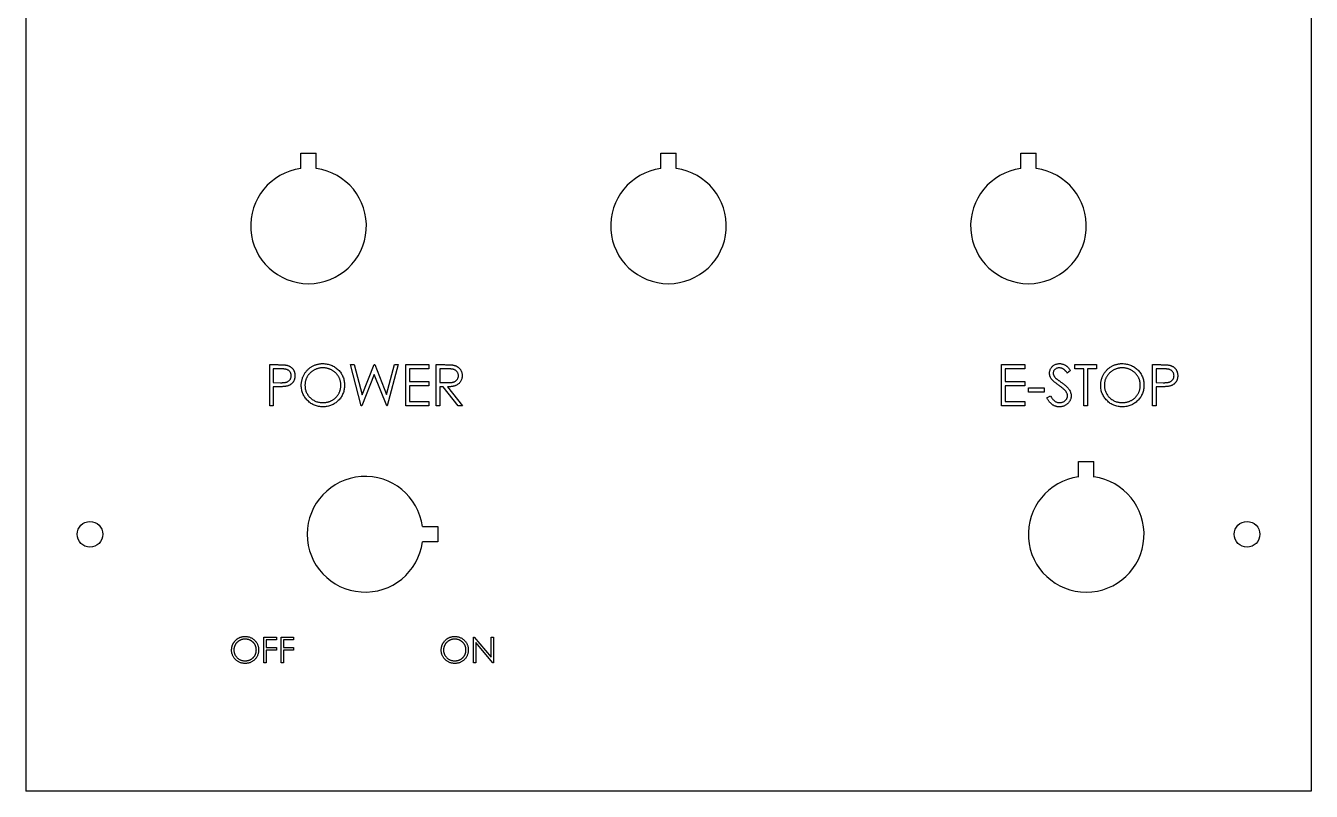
# Model space of a CAD drawing. Header units: millimetres. Extents: x 26 to 276, y 268 to 573.
# Drawn here: x 26.2 to 276.2, y 268.4 to 417.4 of the extents above; entities that cross this region are included whole.
import ezdxf

# ---------------------------------------------------------------- set-up
doc = ezdxf.new("R2010")
doc.units = ezdxf.units.MM

msp = doc.modelspace()

# ---------------------------------------------------------------- linework, layer by layer
at = {"color": 7, "linetype": 'Continuous', "lineweight": 25}
for p, q in [((26.19, 573.45), (26.19, 268.45)), ((276.19, 573.45), (276.19, 268.45)), ((79.69, 389.59), (79.69, 392.59)), ((79.69, 392.59), (82.69, 392.59)), ((82.69, 389.59), (82.69, 392.59)), ((149.69, 392.59), (152.69, 392.59)), ((149.69, 389.59), (149.69, 392.59)), ((152.69, 389.59), (152.69, 392.59)), ((219.69, 389.59), (219.69, 392.59)), ((219.69, 392.59), (222.69, 392.59)), ((222.69, 389.59), (222.69, 392.59)), ((73.63, 351.45), (75.19, 351.45)), ((73.63, 343.45), (73.63, 351.45)), ((74.34, 350.62), (74.34, 347.96)), ((75.81, 350.62), (74.34, 350.62)), ((91.45, 343.45), (89.32, 351.45)), ((89.32, 351.45), (90.06, 351.45)), ((90.06, 351.45), (91.63, 345.57)), ((91.63, 345.57), (93.95, 351.45)), ((93.95, 351.45), (94.06, 351.45)), ((94.06, 351.45), (96.34, 345.62)), ((96.34, 345.62), (97.92, 351.45)), ((98.65, 351.45), (96.49, 343.45)), ((97.92, 351.45), (98.65, 351.45)), ((100.09, 351.45), (104.6, 351.45)), ((100.09, 343.45), (100.09, 351.45)), ((100.8, 350.62), (100.8, 348.16)), ((104.6, 350.62), (100.8, 350.62)), ((104.6, 351.45), (104.6, 350.62)), ((106.04, 351.45), (107.64, 351.45)), ((106.04, 343.45), (106.04, 351.45)), ((106.75, 350.62), (106.75, 347.96)), ((108.25, 350.62), (106.75, 350.62)), ((215.96, 351.45), (220.47, 351.45)), ((215.96, 343.45), (215.96, 351.45)), ((220.47, 350.62), (216.68, 350.62)), ((216.68, 350.62), (216.68, 348.16)), ((220.47, 351.45), (220.47, 350.62)), ((229.39, 350.3), (228.74, 349.8)), ((230.21, 351.45), (234.42, 351.45)), ((230.21, 350.62), (230.21, 351.45)), ((231.96, 350.62), (230.21, 350.62)), ((231.96, 343.45), (231.96, 350.62)), ((232.68, 350.62), (232.68, 343.45)), ((234.42, 350.62), (232.68, 350.62)), ((234.42, 351.45), (234.42, 350.62)), ((245.29, 343.45), (245.29, 351.45)), ((245.29, 351.45), (246.86, 351.45)), ((246.01, 350.62), (246.01, 347.96)), ((247.47, 350.62), (246.01, 350.62)), ((74.34, 347.96), (75.74, 347.94)), ((93.98, 349.56), (91.55, 343.45)), ((96.39, 343.45), (93.98, 349.56)), ((100.8, 348.16), (104.6, 348.16)), ((104.6, 348.16), (104.6, 347.34)), ((106.75, 347.96), (108.22, 347.95)), ((216.68, 348.16), (220.47, 348.16)), ((220.47, 348.16), (220.47, 347.34)), ((246.01, 347.96), (247.41, 347.94)), ((74.34, 347.14), (74.34, 343.45)), ((74.92, 347.14), (74.34, 347.14)), ((100.8, 347.34), (100.8, 344.27)), ((104.6, 347.34), (100.8, 347.34)), ((106.75, 347.14), (106.75, 343.45)), ((107.34, 347.14), (106.75, 347.14)), ((110.28, 343.45), (107.34, 347.14)), ((108.22, 347.14), (111.16, 343.45)), ((220.47, 347.34), (216.68, 347.34)), ((216.68, 347.34), (216.68, 344.27)), ((221.19, 346.11), (221.19, 346.93)), ((221.19, 346.93), (224.27, 346.93)), ((224.27, 346.11), (221.19, 346.11)), ((224.27, 346.93), (224.27, 346.11)), ((224.78, 344.99), (225.45, 345.39)), ((246.01, 347.14), (246.01, 343.45)), ((246.58, 347.14), (246.01, 347.14)), ((74.34, 343.45), (73.63, 343.45)), ((91.55, 343.45), (91.45, 343.45)), ((96.49, 343.45), (96.39, 343.45)), ((104.6, 343.45), (100.09, 343.45)), ((100.8, 344.27), (104.6, 344.27)), ((104.6, 344.27), (104.6, 343.45)), ((106.75, 343.45), (106.04, 343.45)), ((111.16, 343.45), (110.28, 343.45)), ((220.47, 343.45), (215.96, 343.45)), ((216.68, 344.27), (220.47, 344.27)), ((220.47, 344.27), (220.47, 343.45)), ((232.68, 343.45), (231.96, 343.45)), ((246.01, 343.45), (245.29, 343.45)), ((230.92, 332.59), (233.92, 332.59)), ((230.92, 329.59), (230.92, 332.59)), ((233.92, 329.59), (233.92, 332.59)), ((103.34, 319.95), (106.34, 319.95)), ((106.34, 319.95), (106.34, 316.95)), ((106.34, 316.95), (103.34, 316.95)), ((72.51, 298.45), (74.95, 298.45)), ((72.51, 293.45), (72.51, 298.45)), ((72.96, 297.93), (72.96, 296.39)), ((74.95, 297.93), (72.96, 297.93)), ((74.95, 298.45), (74.95, 297.93)), ((75.84, 298.45), (78.28, 298.45)), ((75.84, 293.45), (75.84, 298.45)), ((76.29, 297.93), (76.29, 296.39)), ((78.28, 297.93), (76.29, 297.93)), ((78.28, 298.45), (78.28, 297.93)), ((113.28, 298.45), (113.37, 298.45)), ((113.28, 293.45), (113.28, 298.45)), ((113.37, 298.45), (116.68, 294.51)), ((116.68, 298.45), (117.13, 298.45)), ((116.68, 294.51), (116.68, 298.45)), ((117.13, 298.45), (117.13, 293.45)), ((72.96, 296.39), (74.95, 296.39)), ((72.96, 295.88), (72.96, 293.45)), ((74.95, 295.88), (72.96, 295.88)), ((74.95, 296.39), (74.95, 295.88)), ((76.29, 296.39), (78.28, 296.39)), ((76.29, 295.88), (76.29, 293.45)), ((78.28, 295.88), (76.29, 295.88)), ((78.28, 296.39), (78.28, 295.88)), ((113.73, 297.37), (113.73, 293.45)), ((117.02, 293.45), (113.73, 297.37)), ((72.96, 293.45), (72.51, 293.45)), ((76.29, 293.45), (75.84, 293.45)), ((113.73, 293.45), (113.28, 293.45)), ((117.13, 293.45), (117.02, 293.45)), ((276.19, 268.45), (26.19, 268.45))]:
    msp.add_line(p, q, dxfattribs=at)
for centre in [(38.69, 318.45), (263.69, 318.45)]:
    msp.add_circle(centre, 2.5, dxfattribs=at)
for centre, start, end in [((81.19, 378.45), 97.6623, 82.3377), ((151.19, 378.45), 97.6623, 82.3377), ((221.19, 378.45), 97.6623, 82.3377), ((92.19, 318.45), 7.6623, 352.3377), ((232.42, 318.45), 97.6623, 82.3377)]:
    msp.add_arc(centre, 11.25, start, end, dxfattribs=at)
for points, knots in [([(75.19, 351.45), (75.3, 351.45), (75.51, 351.44), (75.81, 351.44), (76.07, 351.43), (76.32, 351.42), (76.53, 351.4), (76.72, 351.38), (76.88, 351.36), (76.97, 351.34), (77.02, 351.33)], [0, 0, 0, 0, 0.176956, 0.339055, 0.486318, 0.618781, 0.735619, 0.838742, 0.926457, 1, 1, 1, 1]), ([(77.83, 349.3), (77.83, 349.36), (77.82, 349.49), (77.78, 349.68), (77.71, 349.85), (77.61, 350.02), (77.49, 350.17), (77.35, 350.3), (77.19, 350.41), (77.04, 350.48), (76.91, 350.52), (76.79, 350.55), (76.66, 350.57), (76.52, 350.59), (76.36, 350.61), (76.19, 350.62), (76, 350.62), (75.87, 350.62), (75.81, 350.62)], [0, 0, 0, 0, 0.070044, 0.139238, 0.208197, 0.279173, 0.349987, 0.418354, 0.48761, 0.557411, 0.59533, 0.637964, 0.685913, 0.738185, 0.796103, 0.858517, 0.926658, 1, 1, 1, 1]), ([(77.02, 351.33), (77.07, 351.31), (77.18, 351.28), (77.34, 351.22), (77.49, 351.15), (77.63, 351.07), (77.76, 350.97), (77.89, 350.87), (78.01, 350.75), (78.12, 350.63), (78.22, 350.49), (78.31, 350.35), (78.38, 350.19), (78.44, 350.03), (78.49, 349.86), (78.52, 349.68), (78.55, 349.49), (78.55, 349.36), (78.55, 349.3)], [0, 0, 0, 0, 0.062481, 0.12349, 0.183411, 0.243153, 0.302127, 0.36171, 0.421842, 0.482932, 0.544552, 0.605681, 0.66768, 0.729984, 0.794551, 0.860346, 0.928907, 1, 1, 1, 1]), ([(79.78, 347.41), (79.78, 347.51), (79.78, 347.69), (79.81, 347.98), (79.85, 348.25), (79.92, 348.52), (79.99, 348.79), (80.09, 349.05), (80.2, 349.3), (80.33, 349.55), (80.48, 349.79), (80.64, 350.02), (80.81, 350.23), (80.99, 350.43), (81.19, 350.62), (81.4, 350.79), (81.62, 350.95), (81.85, 351.1), (82.09, 351.23), (82.34, 351.34), (82.59, 351.44), (82.85, 351.51), (83.12, 351.58), (83.38, 351.62), (83.66, 351.65), (83.84, 351.65), (83.93, 351.65)], [0, 0, 0, 0, 0.043209, 0.085873, 0.12812, 0.170152, 0.211918, 0.253753, 0.296006, 0.338443, 0.381015, 0.42282, 0.464089, 0.505126, 0.545975, 0.586985, 0.628339, 0.670084, 0.711992, 0.753039, 0.794049, 0.834886, 0.875498, 0.916547, 0.958004, 1, 1, 1, 1]), ([(83.97, 350.83), (83.89, 350.83), (83.74, 350.83), (83.52, 350.8), (83.29, 350.77), (83.08, 350.72), (82.86, 350.65), (82.65, 350.57), (82.44, 350.48), (82.23, 350.37), (82.03, 350.26), (81.85, 350.13), (81.67, 349.99), (81.51, 349.84), (81.35, 349.68), (81.21, 349.51), (81.07, 349.33), (80.95, 349.14), (80.85, 348.94), (80.75, 348.74), (80.67, 348.53), (80.61, 348.32), (80.56, 348.1), (80.52, 347.88), (80.5, 347.65), (80.5, 347.49), (80.5, 347.41)], [0, 0, 0, 0, 0.0420233, 0.0836449, 0.1249838, 0.1662475, 0.2077016, 0.2496311, 0.2917418, 0.3347429, 0.3774602, 0.4195563, 0.4610442, 0.5020963, 0.5428907, 0.5838008, 0.6248636, 0.6662247, 0.7073992, 0.7485567, 0.7896546, 0.8307397, 0.8720701, 0.9139934, 0.9564981, 1, 1, 1, 1]), ([(83.93, 351.65), (84.08, 351.65), (84.37, 351.64), (84.8, 351.58), (85.21, 351.49), (85.6, 351.36), (85.97, 351.18), (86.32, 350.97), (86.66, 350.72), (86.97, 350.44), (87.26, 350.13), (87.51, 349.8), (87.72, 349.45), (87.89, 349.08), (88.03, 348.7), (88.12, 348.3), (88.18, 347.88), (88.19, 347.59), (88.19, 347.45)], [0, 0, 0, 0, 0.06657, 0.130749, 0.193413, 0.254989, 0.316114, 0.377262, 0.439401, 0.502971, 0.566525, 0.628231, 0.689091, 0.749345, 0.81017, 0.87161, 0.934869, 1, 1, 1, 1]), ([(87.47, 347.45), (87.47, 347.53), (87.47, 347.68), (87.44, 347.91), (87.41, 348.13), (87.36, 348.35), (87.3, 348.56), (87.22, 348.76), (87.12, 348.96), (87.02, 349.15), (86.9, 349.34), (86.77, 349.52), (86.62, 349.68), (86.47, 349.84), (86.3, 349.99), (86.12, 350.13), (85.93, 350.26), (85.73, 350.37), (85.52, 350.48), (85.31, 350.57), (85.09, 350.65), (84.87, 350.72), (84.65, 350.77), (84.43, 350.8), (84.2, 350.83), (84.05, 350.83), (83.97, 350.83)], [0, 0, 0, 0, 0.042915, 0.08513, 0.126473, 0.167453, 0.207976, 0.248249, 0.28875, 0.32967, 0.370537, 0.411129, 0.451819, 0.492406, 0.533486, 0.575263, 0.617441, 0.660672, 0.70394, 0.746868, 0.789079, 0.831104, 0.873238, 0.915166, 0.957381, 1, 1, 1, 1]), ([(107.64, 351.45), (107.74, 351.44), (107.95, 351.44), (108.24, 351.44), (108.51, 351.43), (108.75, 351.42), (108.96, 351.4), (109.15, 351.39), (109.31, 351.37), (109.41, 351.35), (109.45, 351.34)], [0, 0, 0, 0, 0.176258, 0.338434, 0.484822, 0.617158, 0.734698, 0.837385, 0.926372, 1, 1, 1, 1]), ([(110.34, 349.31), (110.34, 349.37), (110.33, 349.5), (110.29, 349.69), (110.22, 349.86), (110.11, 350.03), (109.99, 350.18), (109.85, 350.3), (109.68, 350.41), (109.53, 350.48), (109.4, 350.52), (109.28, 350.55), (109.15, 350.57), (109, 350.59), (108.83, 350.61), (108.65, 350.62), (108.46, 350.62), (108.32, 350.62), (108.25, 350.62)], [0, 0, 0, 0, 0.068814, 0.136365, 0.204019, 0.273064, 0.342913, 0.410965, 0.479169, 0.549308, 0.587652, 0.630647, 0.678879, 0.731934, 0.791111, 0.855283, 0.925086, 1, 1, 1, 1]), ([(109.45, 351.34), (109.51, 351.32), (109.62, 351.29), (109.79, 351.23), (109.95, 351.16), (110.1, 351.08), (110.24, 350.99), (110.37, 350.88), (110.5, 350.76), (110.61, 350.63), (110.72, 350.5), (110.81, 350.35), (110.89, 350.19), (110.95, 350.03), (111, 349.86), (111.04, 349.68), (111.06, 349.5), (111.06, 349.37), (111.06, 349.31)], [0, 0, 0, 0, 0.064217, 0.127064, 0.188745, 0.249132, 0.309453, 0.369827, 0.43065, 0.492352, 0.554072, 0.61569, 0.676798, 0.738439, 0.801317, 0.865185, 0.931641, 1, 1, 1, 1]), ([(225.29, 349.78), (225.29, 349.87), (225.3, 350.04), (225.35, 350.28), (225.43, 350.51), (225.54, 350.73), (225.68, 350.93), (225.85, 351.12), (226.04, 351.27), (226.26, 351.41), (226.49, 351.52), (226.74, 351.6), (227, 351.64), (227.17, 351.65), (227.26, 351.65)], [0, 0, 0, 0, 0.083785, 0.16578, 0.24628, 0.327461, 0.408797, 0.489715, 0.571376, 0.655523, 0.741019, 0.826547, 0.911989, 1, 1, 1, 1]), ([(227.18, 350.83), (227.1, 350.83), (226.94, 350.82), (226.71, 350.76), (226.51, 350.67), (226.34, 350.54), (226.19, 350.39), (226.08, 350.21), (226.02, 350.02), (226.01, 349.89), (226.01, 349.82)], [0, 0, 0, 0, 0.143073, 0.275903, 0.402371, 0.528414, 0.650356, 0.765895, 0.880774, 1, 1, 1, 1]), ([(228.74, 349.8), (228.71, 349.85), (228.63, 349.95), (228.52, 350.09), (228.41, 350.21), (228.3, 350.32), (228.2, 350.42), (228.11, 350.5), (228.01, 350.57), (227.9, 350.65), (227.75, 350.72), (227.57, 350.78), (227.38, 350.82), (227.25, 350.83), (227.18, 350.83)], [0, 0, 0, 0, 0.098469, 0.189629, 0.274184, 0.352183, 0.423199, 0.488551, 0.548473, 0.60144, 0.701198, 0.799592, 0.898545, 1, 1, 1, 1]), ([(227.26, 351.65), (227.36, 351.65), (227.54, 351.64), (227.82, 351.58), (228.09, 351.49), (228.3, 351.39), (228.47, 351.28), (228.59, 351.18), (228.72, 351.07), (228.85, 350.95), (228.99, 350.81), (229.12, 350.65), (229.26, 350.48), (229.35, 350.36), (229.39, 350.3)], [0, 0, 0, 0, 0.107233, 0.213252, 0.31883, 0.426794, 0.483646, 0.543604, 0.608308, 0.677127, 0.750686, 0.828713, 0.91219, 1, 1, 1, 1]), ([(235.24, 347.41), (235.24, 347.51), (235.24, 347.69), (235.27, 347.98), (235.31, 348.25), (235.38, 348.52), (235.46, 348.79), (235.55, 349.05), (235.66, 349.3), (235.79, 349.55), (235.94, 349.79), (236.1, 350.02), (236.27, 350.23), (236.45, 350.43), (236.65, 350.62), (236.86, 350.79), (237.08, 350.95), (237.31, 351.1), (237.55, 351.23), (237.8, 351.34), (238.06, 351.44), (238.31, 351.51), (238.58, 351.58), (238.84, 351.62), (239.12, 351.65), (239.3, 351.65), (239.39, 351.65)], [0, 0, 0, 0, 0.043209, 0.085873, 0.12812, 0.170152, 0.211918, 0.253753, 0.296006, 0.338443, 0.381015, 0.42282, 0.464089, 0.505126, 0.545975, 0.586985, 0.628339, 0.670084, 0.711992, 0.753039, 0.794049, 0.834886, 0.875498, 0.916547, 0.958004, 1, 1, 1, 1]), ([(239.43, 350.83), (239.35, 350.83), (239.2, 350.83), (238.98, 350.8), (238.76, 350.77), (238.54, 350.72), (238.32, 350.65), (238.11, 350.57), (237.9, 350.48), (237.69, 350.37), (237.5, 350.26), (237.31, 350.13), (237.13, 349.99), (236.97, 349.84), (236.81, 349.68), (236.67, 349.51), (236.54, 349.33), (236.42, 349.14), (236.31, 348.94), (236.21, 348.74), (236.13, 348.53), (236.07, 348.32), (236.02, 348.1), (235.98, 347.88), (235.96, 347.65), (235.96, 347.49), (235.96, 347.41)], [0, 0, 0, 0, 0.0420233, 0.0836449, 0.1249838, 0.1662475, 0.2077016, 0.2496311, 0.2917418, 0.3347429, 0.3774602, 0.4195563, 0.4610442, 0.5020963, 0.5428907, 0.5838008, 0.6248636, 0.6662247, 0.7073992, 0.7485567, 0.7896546, 0.8307397, 0.8720701, 0.9139934, 0.9564981, 1, 1, 1, 1]), ([(239.39, 351.65), (239.54, 351.65), (239.83, 351.64), (240.26, 351.58), (240.67, 351.49), (241.06, 351.36), (241.43, 351.18), (241.79, 350.97), (242.12, 350.72), (242.43, 350.44), (242.72, 350.13), (242.97, 349.8), (243.18, 349.45), (243.35, 349.08), (243.49, 348.7), (243.58, 348.3), (243.64, 347.88), (243.65, 347.59), (243.65, 347.45)], [0, 0, 0, 0, 0.06657, 0.130749, 0.193413, 0.254989, 0.316114, 0.377262, 0.439401, 0.502971, 0.566525, 0.628231, 0.689091, 0.749345, 0.81017, 0.87161, 0.934869, 1, 1, 1, 1]), ([(242.93, 347.45), (242.93, 347.53), (242.93, 347.68), (242.91, 347.91), (242.87, 348.13), (242.82, 348.35), (242.76, 348.56), (242.68, 348.76), (242.58, 348.96), (242.48, 349.15), (242.36, 349.34), (242.23, 349.52), (242.08, 349.68), (241.93, 349.84), (241.76, 349.99), (241.58, 350.13), (241.39, 350.26), (241.19, 350.37), (240.98, 350.48), (240.77, 350.57), (240.55, 350.65), (240.33, 350.72), (240.11, 350.77), (239.89, 350.8), (239.66, 350.83), (239.51, 350.83), (239.43, 350.83)], [0, 0, 0, 0, 0.042915, 0.08513, 0.126473, 0.167453, 0.207976, 0.248249, 0.28875, 0.32967, 0.370537, 0.411129, 0.451819, 0.492406, 0.533486, 0.575263, 0.617441, 0.660672, 0.70394, 0.746868, 0.789079, 0.831104, 0.873238, 0.915166, 0.957381, 1, 1, 1, 1]), ([(246.86, 351.45), (246.97, 351.45), (247.17, 351.44), (247.47, 351.44), (247.74, 351.43), (247.98, 351.42), (248.2, 351.4), (248.38, 351.38), (248.54, 351.36), (248.64, 351.34), (248.68, 351.33)], [0, 0, 0, 0, 0.176956, 0.339055, 0.486318, 0.618781, 0.735619, 0.838742, 0.926457, 1, 1, 1, 1]), ([(249.5, 349.3), (249.49, 349.36), (249.49, 349.49), (249.44, 349.68), (249.37, 349.85), (249.27, 350.02), (249.15, 350.17), (249.01, 350.3), (248.85, 350.41), (248.71, 350.48), (248.57, 350.52), (248.46, 350.55), (248.33, 350.57), (248.19, 350.59), (248.03, 350.61), (247.86, 350.62), (247.67, 350.62), (247.54, 350.62), (247.47, 350.62)], [0, 0, 0, 0, 0.070044, 0.139238, 0.208197, 0.279173, 0.349987, 0.418354, 0.48761, 0.557411, 0.59533, 0.637964, 0.685913, 0.738185, 0.796103, 0.858517, 0.926658, 1, 1, 1, 1]), ([(248.68, 351.33), (248.74, 351.31), (248.85, 351.28), (249, 351.22), (249.15, 351.15), (249.3, 351.07), (249.43, 350.97), (249.56, 350.87), (249.68, 350.75), (249.79, 350.63), (249.89, 350.49), (249.97, 350.35), (250.05, 350.19), (250.11, 350.03), (250.16, 349.86), (250.19, 349.68), (250.21, 349.49), (250.21, 349.36), (250.21, 349.3)], [0, 0, 0, 0, 0.062481, 0.12349, 0.183411, 0.243153, 0.302127, 0.36171, 0.421842, 0.482932, 0.544552, 0.605681, 0.66768, 0.729984, 0.794551, 0.860346, 0.928907, 1, 1, 1, 1]), ([(75.74, 347.94), (75.81, 347.94), (75.94, 347.94), (76.13, 347.95), (76.31, 347.96), (76.47, 347.98), (76.62, 348), (76.76, 348.02), (76.88, 348.05), (77.02, 348.09), (77.17, 348.17), (77.34, 348.27), (77.48, 348.41), (77.61, 348.56), (77.71, 348.73), (77.78, 348.91), (77.82, 349.1), (77.83, 349.23), (77.83, 349.3)], [0, 0, 0, 0, 0.072538, 0.140034, 0.202496, 0.260575, 0.313228, 0.361583, 0.404878, 0.444127, 0.5164, 0.586507, 0.655085, 0.724384, 0.793974, 0.861638, 0.930111, 1, 1, 1, 1]), ([(78.55, 349.3), (78.55, 349.23), (78.55, 349.1), (78.52, 348.92), (78.49, 348.74), (78.45, 348.57), (78.38, 348.4), (78.31, 348.25), (78.23, 348.11), (78.13, 347.97), (78.01, 347.85), (77.89, 347.73), (77.76, 347.63), (77.62, 347.53), (77.47, 347.45), (77.3, 347.38), (77.13, 347.32), (77.01, 347.29), (76.95, 347.27)], [0, 0, 0, 0, 0.070119, 0.137192, 0.202016, 0.264631, 0.326117, 0.38601, 0.445812, 0.505298, 0.564633, 0.624283, 0.683902, 0.743953, 0.805388, 0.868388, 0.933084, 1, 1, 1, 1]), ([(111.06, 349.31), (111.06, 349.2), (111.05, 348.99), (110.99, 348.69), (110.89, 348.41), (110.75, 348.15), (110.58, 347.91), (110.37, 347.71), (110.12, 347.53), (109.89, 347.41), (109.69, 347.34), (109.52, 347.28), (109.34, 347.24), (109.14, 347.2), (108.93, 347.17), (108.71, 347.15), (108.47, 347.14), (108.31, 347.14), (108.22, 347.14)], [0, 0, 0, 0, 0.07878, 0.153721, 0.226714, 0.299191, 0.37119, 0.443006, 0.516689, 0.593217, 0.633873, 0.676989, 0.7229, 0.771959, 0.824211, 0.879379, 0.937948, 1, 1, 1, 1]), ([(108.22, 347.95), (108.29, 347.95), (108.42, 347.95), (108.61, 347.96), (108.79, 347.97), (108.95, 347.98), (109.1, 348), (109.24, 348.03), (109.37, 348.06), (109.51, 348.1), (109.67, 348.18), (109.84, 348.28), (109.99, 348.42), (110.12, 348.57), (110.22, 348.74), (110.29, 348.92), (110.34, 349.11), (110.34, 349.24), (110.34, 349.31)], [0, 0, 0, 0, 0.071668, 0.138913, 0.201185, 0.259124, 0.312255, 0.360682, 0.405086, 0.445102, 0.518778, 0.589462, 0.658462, 0.727283, 0.796322, 0.863175, 0.930949, 1, 1, 1, 1]), ([(225.74, 348.57), (225.7, 348.61), (225.63, 348.71), (225.54, 348.85), (225.46, 349), (225.4, 349.15), (225.35, 349.3), (225.32, 349.46), (225.29, 349.62), (225.29, 349.73), (225.29, 349.78)], [0, 0, 0, 0, 0.133507, 0.262559, 0.388264, 0.512667, 0.633722, 0.755394, 0.877553, 1, 1, 1, 1]), ([(227.05, 347.48), (226.96, 347.54), (226.8, 347.65), (226.58, 347.82), (226.38, 347.98), (226.2, 348.12), (226.05, 348.25), (225.92, 348.36), (225.82, 348.47), (225.76, 348.54), (225.74, 348.57)], [0, 0, 0, 0, 0.181535, 0.347082, 0.495568, 0.628357, 0.74552, 0.845831, 0.930782, 1, 1, 1, 1]), ([(226.01, 349.82), (226.01, 349.77), (226.01, 349.69), (226.04, 349.56), (226.07, 349.44), (226.12, 349.31), (226.19, 349.18), (226.28, 349.05), (226.4, 348.92), (226.49, 348.83), (226.54, 348.78)], [0, 0, 0, 0, 0.107285, 0.214746, 0.322939, 0.434116, 0.553412, 0.686073, 0.834256, 1, 1, 1, 1]), ([(226.54, 348.78), (226.55, 348.77), (226.6, 348.73), (226.67, 348.67), (226.77, 348.59), (226.89, 348.5), (227.04, 348.39), (227.21, 348.27), (227.4, 348.13), (227.54, 348.04), (227.61, 347.99)], [0, 0, 0, 0, 0.052594, 0.124952, 0.218094, 0.333502, 0.468789, 0.624938, 0.801683, 1, 1, 1, 1]), ([(227.61, 347.99), (227.7, 347.92), (227.87, 347.8), (228.11, 347.62), (228.32, 347.44), (228.52, 347.26), (228.69, 347.1), (228.85, 346.93), (228.98, 346.77), (229.13, 346.57), (229.27, 346.32), (229.4, 346.02), (229.48, 345.71), (229.49, 345.51), (229.5, 345.41)], [0, 0, 0, 0, 0.096972, 0.187773, 0.272396, 0.351321, 0.424335, 0.491909, 0.554233, 0.611268, 0.716348, 0.81454, 0.908495, 1, 1, 1, 1]), ([(247.41, 347.94), (247.48, 347.94), (247.61, 347.94), (247.8, 347.95), (247.98, 347.96), (248.14, 347.98), (248.29, 348), (248.42, 348.02), (248.54, 348.05), (248.68, 348.09), (248.84, 348.17), (249.01, 348.27), (249.15, 348.41), (249.27, 348.56), (249.37, 348.73), (249.45, 348.91), (249.49, 349.1), (249.49, 349.23), (249.5, 349.3)], [0, 0, 0, 0, 0.072538, 0.140034, 0.202496, 0.260575, 0.313228, 0.361583, 0.404878, 0.444127, 0.5164, 0.586507, 0.655085, 0.724384, 0.793974, 0.861638, 0.930111, 1, 1, 1, 1]), ([(250.21, 349.3), (250.21, 349.23), (250.21, 349.1), (250.19, 348.92), (250.16, 348.74), (250.11, 348.57), (250.05, 348.4), (249.98, 348.25), (249.89, 348.11), (249.79, 347.97), (249.68, 347.85), (249.56, 347.73), (249.43, 347.63), (249.28, 347.53), (249.13, 347.45), (248.97, 347.38), (248.8, 347.32), (248.68, 347.29), (248.62, 347.27)], [0, 0, 0, 0, 0.070119, 0.137192, 0.202016, 0.264631, 0.326117, 0.38601, 0.445812, 0.505298, 0.564633, 0.624283, 0.683902, 0.743953, 0.805388, 0.868388, 0.933084, 1, 1, 1, 1]), ([(76.95, 347.27), (76.9, 347.26), (76.79, 347.23), (76.61, 347.21), (76.4, 347.19), (76.16, 347.17), (75.89, 347.16), (75.59, 347.14), (75.26, 347.14), (75.03, 347.14), (74.92, 347.14)], [0, 0, 0, 0, 0.075173, 0.164746, 0.268017, 0.385912, 0.517789, 0.663691, 0.824413, 1, 1, 1, 1]), ([(84, 343.24), (83.85, 343.24), (83.57, 343.25), (83.15, 343.31), (82.74, 343.4), (82.36, 343.54), (81.99, 343.71), (81.64, 343.92), (81.31, 344.17), (81, 344.46), (80.71, 344.76), (80.46, 345.1), (80.25, 345.44), (80.08, 345.81), (79.94, 346.18), (79.85, 346.58), (79.79, 346.99), (79.78, 347.27), (79.78, 347.41)], [0, 0, 0, 0, 0.065819, 0.129747, 0.192072, 0.253459, 0.31457, 0.37628, 0.439026, 0.503267, 0.567493, 0.629705, 0.691, 0.751452, 0.812004, 0.87315, 0.935635, 1, 1, 1, 1]), ([(80.5, 347.41), (80.5, 347.3), (80.51, 347.07), (80.56, 346.74), (80.63, 346.42), (80.75, 346.11), (80.89, 345.82), (81.07, 345.54), (81.27, 345.28), (81.51, 345.03), (81.77, 344.8), (82.05, 344.6), (82.33, 344.44), (82.64, 344.3), (82.95, 344.19), (83.28, 344.12), (83.62, 344.07), (83.85, 344.06), (83.97, 344.06)], [0, 0, 0, 0, 0.064504, 0.1268993, 0.1877465, 0.2481497, 0.3085861, 0.369583, 0.431827, 0.4961797, 0.5606679, 0.6235045, 0.6852604, 0.7465368, 0.8083274, 0.8704862, 0.9343169, 1, 1, 1, 1]), ([(83.97, 344.06), (84.05, 344.06), (84.2, 344.06), (84.44, 344.09), (84.67, 344.12), (84.89, 344.17), (85.11, 344.23), (85.33, 344.31), (85.54, 344.4), (85.74, 344.5), (85.94, 344.62), (86.13, 344.75), (86.3, 344.89), (86.47, 345.03), (86.62, 345.19), (86.77, 345.36), (86.9, 345.54), (87.02, 345.73), (87.12, 345.92), (87.22, 346.12), (87.3, 346.33), (87.36, 346.55), (87.41, 346.76), (87.44, 346.99), (87.47, 347.22), (87.47, 347.37), (87.47, 347.45)], [0, 0, 0, 0, 0.043633, 0.086538, 0.129177, 0.171436, 0.213416, 0.255266, 0.297369, 0.339941, 0.382347, 0.423953, 0.464871, 0.505572, 0.546003, 0.586568, 0.627065, 0.668271, 0.709549, 0.750428, 0.791096, 0.832027, 0.873136, 0.914611, 0.956956, 1, 1, 1, 1]), ([(88.19, 347.45), (88.19, 347.3), (88.18, 347.02), (88.12, 346.6), (88.03, 346.2), (87.89, 345.82), (87.72, 345.45), (87.51, 345.1), (87.26, 344.77), (86.97, 344.46), (86.66, 344.17), (86.33, 343.93), (85.99, 343.71), (85.62, 343.54), (85.24, 343.4), (84.84, 343.31), (84.42, 343.25), (84.14, 343.24), (84, 343.24)], [0, 0, 0, 0, 0.0652265, 0.128569, 0.1903204, 0.251378, 0.3123875, 0.3737887, 0.4364312, 0.5005668, 0.5646868, 0.6271355, 0.6884554, 0.7492457, 0.8101552, 0.8716709, 0.9347735, 1, 1, 1, 1]), ([(225.45, 345.39), (225.52, 345.29), (225.64, 345.09), (225.84, 344.81), (226.05, 344.58), (226.26, 344.39), (226.49, 344.24), (226.72, 344.14), (226.96, 344.07), (227.13, 344.06), (227.21, 344.06)], [0, 0, 0, 0, 0.159004, 0.304646, 0.438547, 0.562322, 0.677433, 0.786897, 0.893611, 1, 1, 1, 1]), ([(228.49, 346.2), (228.46, 346.25), (228.38, 346.34), (228.25, 346.49), (228.1, 346.63), (227.93, 346.79), (227.74, 346.95), (227.53, 347.12), (227.3, 347.3), (227.13, 347.42), (227.05, 347.48)], [0, 0, 0, 0, 0.090279, 0.18953, 0.299198, 0.418926, 0.548376, 0.688136, 0.839084, 1, 1, 1, 1]), ([(227.21, 344.06), (227.28, 344.06), (227.42, 344.07), (227.62, 344.1), (227.82, 344.16), (228.01, 344.24), (228.19, 344.34), (228.34, 344.46), (228.48, 344.6), (228.59, 344.74), (228.67, 344.91), (228.73, 345.07), (228.77, 345.24), (228.78, 345.36), (228.78, 345.42)], [0, 0, 0, 0, 0.091264, 0.18093, 0.270088, 0.360156, 0.448343, 0.532666, 0.613834, 0.693982, 0.772716, 0.849335, 0.923967, 1, 1, 1, 1]), ([(229.5, 345.41), (229.49, 345.33), (229.49, 345.19), (229.46, 344.98), (229.41, 344.78), (229.33, 344.59), (229.24, 344.4), (229.12, 344.22), (228.99, 344.04), (228.83, 343.88), (228.66, 343.73), (228.48, 343.6), (228.29, 343.49), (228.09, 343.4), (227.89, 343.33), (227.67, 343.28), (227.44, 343.25), (227.29, 343.24), (227.21, 343.24)], [0, 0, 0, 0, 0.061484, 0.121775, 0.18092, 0.240256, 0.300114, 0.361146, 0.423501, 0.488669, 0.553954, 0.617581, 0.680238, 0.742187, 0.804663, 0.868259, 0.93302, 1, 1, 1, 1]), ([(228.78, 345.42), (228.77, 345.48), (228.77, 345.62), (228.71, 345.82), (228.62, 346.02), (228.53, 346.14), (228.49, 346.2)], [0, 0, 0, 0, 0.234723, 0.477158, 0.728556, 1, 1, 1, 1]), ([(239.46, 343.24), (239.31, 343.24), (239.03, 343.25), (238.61, 343.31), (238.2, 343.4), (237.82, 343.54), (237.45, 343.71), (237.1, 343.92), (236.77, 344.17), (236.46, 344.46), (236.17, 344.76), (235.92, 345.1), (235.71, 345.44), (235.54, 345.81), (235.4, 346.18), (235.31, 346.58), (235.25, 346.99), (235.24, 347.27), (235.24, 347.41)], [0, 0, 0, 0, 0.065819, 0.129747, 0.192072, 0.253459, 0.31457, 0.37628, 0.439026, 0.503267, 0.567493, 0.629705, 0.691, 0.751452, 0.812004, 0.87315, 0.935635, 1, 1, 1, 1]), ([(235.96, 347.41), (235.96, 347.3), (235.97, 347.07), (236.02, 346.74), (236.09, 346.42), (236.21, 346.11), (236.35, 345.82), (236.53, 345.54), (236.73, 345.28), (236.97, 345.03), (237.23, 344.8), (237.51, 344.6), (237.79, 344.44), (238.1, 344.3), (238.41, 344.19), (238.74, 344.12), (239.08, 344.07), (239.31, 344.06), (239.43, 344.06)], [0, 0, 0, 0, 0.064504, 0.1268993, 0.1877465, 0.2481497, 0.3085861, 0.369583, 0.431827, 0.4961797, 0.5606679, 0.6235045, 0.6852604, 0.7465368, 0.8083274, 0.8704862, 0.9343169, 1, 1, 1, 1]), ([(239.43, 344.06), (239.51, 344.06), (239.66, 344.06), (239.9, 344.09), (240.13, 344.12), (240.35, 344.17), (240.57, 344.23), (240.79, 344.31), (241, 344.4), (241.2, 344.5), (241.4, 344.62), (241.59, 344.75), (241.76, 344.89), (241.93, 345.03), (242.08, 345.19), (242.23, 345.36), (242.36, 345.54), (242.48, 345.73), (242.58, 345.92), (242.68, 346.12), (242.76, 346.33), (242.82, 346.55), (242.87, 346.76), (242.91, 346.99), (242.93, 347.22), (242.93, 347.37), (242.93, 347.45)], [0, 0, 0, 0, 0.043633, 0.086538, 0.129177, 0.171436, 0.213416, 0.255266, 0.297369, 0.339941, 0.382347, 0.423953, 0.464871, 0.505572, 0.546003, 0.586568, 0.627065, 0.668271, 0.709549, 0.750428, 0.791096, 0.832027, 0.873136, 0.914611, 0.956956, 1, 1, 1, 1]), ([(243.65, 347.45), (243.65, 347.3), (243.64, 347.02), (243.58, 346.6), (243.49, 346.2), (243.35, 345.82), (243.18, 345.45), (242.97, 345.1), (242.72, 344.77), (242.43, 344.46), (242.13, 344.17), (241.79, 343.93), (241.45, 343.71), (241.08, 343.54), (240.7, 343.4), (240.3, 343.31), (239.88, 343.25), (239.6, 343.24), (239.46, 343.24)], [0, 0, 0, 0, 0.065227, 0.128569, 0.19032, 0.251378, 0.312388, 0.373789, 0.436431, 0.500567, 0.564687, 0.627136, 0.688455, 0.749246, 0.810155, 0.871671, 0.934773, 1, 1, 1, 1]), ([(248.62, 347.27), (248.57, 347.26), (248.46, 347.23), (248.28, 347.21), (248.07, 347.19), (247.83, 347.17), (247.56, 347.16), (247.26, 347.14), (246.93, 347.14), (246.7, 347.14), (246.58, 347.14)], [0, 0, 0, 0, 0.075173, 0.164746, 0.268017, 0.385912, 0.517789, 0.663691, 0.824413, 1, 1, 1, 1]), ([(227.21, 343.24), (227.15, 343.24), (227.03, 343.24), (226.85, 343.26), (226.68, 343.29), (226.51, 343.34), (226.35, 343.4), (226.19, 343.46), (226.03, 343.55), (225.88, 343.64), (225.73, 343.75), (225.58, 343.88), (225.44, 344.02), (225.3, 344.18), (225.16, 344.36), (225.03, 344.55), (224.9, 344.76), (224.82, 344.91), (224.78, 344.99)], [0, 0, 0, 0, 0.057208, 0.113696, 0.169178, 0.224159, 0.27872, 0.333794, 0.389241, 0.445822, 0.503704, 0.564294, 0.627975, 0.695038, 0.765373, 0.839611, 0.917538, 1, 1, 1, 1]), ([(66.23, 295.92), (66.23, 295.98), (66.23, 296.1), (66.25, 296.28), (66.27, 296.45), (66.31, 296.62), (66.36, 296.78), (66.42, 296.95), (66.49, 297.11), (66.57, 297.26), (66.66, 297.41), (66.76, 297.55), (66.87, 297.69), (66.99, 297.81), (67.11, 297.93), (67.24, 298.04), (67.38, 298.14), (67.52, 298.23), (67.67, 298.31), (67.83, 298.38), (67.99, 298.44), (68.15, 298.49), (68.31, 298.53), (68.48, 298.55), (68.65, 298.57), (68.77, 298.57), (68.82, 298.57)], [0, 0, 0, 0, 0.043209, 0.085873, 0.12812, 0.170152, 0.211918, 0.253753, 0.296006, 0.338443, 0.381015, 0.42282, 0.464089, 0.505126, 0.545975, 0.586985, 0.628339, 0.670084, 0.711992, 0.753039, 0.794049, 0.834886, 0.875498, 0.916547, 0.958004, 1, 1, 1, 1]), ([(68.85, 298.06), (68.8, 298.06), (68.7, 298.06), (68.56, 298.04), (68.42, 298.02), (68.29, 297.99), (68.15, 297.95), (68.02, 297.9), (67.89, 297.84), (67.76, 297.78), (67.64, 297.7), (67.52, 297.62), (67.41, 297.53), (67.31, 297.44), (67.21, 297.34), (67.12, 297.24), (67.04, 297.12), (66.96, 297), (66.9, 296.88), (66.84, 296.76), (66.79, 296.63), (66.75, 296.49), (66.71, 296.36), (66.69, 296.22), (66.68, 296.07), (66.68, 295.97), (66.68, 295.93)], [0, 0, 0, 0, 0.042023, 0.083645, 0.124984, 0.166247, 0.207702, 0.249631, 0.291742, 0.334743, 0.37746, 0.419556, 0.461044, 0.502096, 0.542891, 0.583801, 0.624864, 0.666225, 0.707399, 0.748557, 0.789655, 0.83074, 0.87207, 0.913993, 0.956498, 1, 1, 1, 1]), ([(68.82, 298.57), (68.92, 298.57), (69.1, 298.57), (69.37, 298.53), (69.62, 298.47), (69.87, 298.39), (70.1, 298.28), (70.32, 298.15), (70.53, 297.99), (70.72, 297.82), (70.9, 297.62), (71.06, 297.42), (71.19, 297.2), (71.3, 296.97), (71.38, 296.73), (71.44, 296.48), (71.48, 296.22), (71.48, 296.04), (71.48, 295.95)], [0, 0, 0, 0, 0.06657, 0.130749, 0.193413, 0.254989, 0.316114, 0.377262, 0.439401, 0.502971, 0.566525, 0.628231, 0.689091, 0.749345, 0.81017, 0.87161, 0.934869, 1, 1, 1, 1]), ([(71.04, 295.95), (71.03, 296), (71.03, 296.09), (71.02, 296.23), (71, 296.37), (70.97, 296.51), (70.93, 296.64), (70.88, 296.77), (70.82, 296.89), (70.75, 297.01), (70.68, 297.13), (70.59, 297.24), (70.5, 297.34), (70.41, 297.44), (70.3, 297.54), (70.19, 297.62), (70.07, 297.7), (69.95, 297.78), (69.82, 297.84), (69.68, 297.9), (69.55, 297.95), (69.41, 297.99), (69.27, 298.02), (69.13, 298.04), (68.99, 298.06), (68.89, 298.06), (68.85, 298.06)], [0, 0, 0, 0, 0.042915, 0.08513, 0.126473, 0.167453, 0.207976, 0.248249, 0.28875, 0.32967, 0.370537, 0.411129, 0.451819, 0.492406, 0.533486, 0.575263, 0.617441, 0.660672, 0.70394, 0.746868, 0.789079, 0.831104, 0.873238, 0.915166, 0.957381, 1, 1, 1, 1]), ([(107, 295.92), (107, 295.98), (107, 296.1), (107.02, 296.28), (107.04, 296.45), (107.08, 296.62), (107.13, 296.78), (107.19, 296.95), (107.26, 297.11), (107.34, 297.26), (107.43, 297.41), (107.53, 297.55), (107.64, 297.69), (107.75, 297.81), (107.88, 297.93), (108.01, 298.04), (108.15, 298.14), (108.29, 298.23), (108.44, 298.31), (108.6, 298.38), (108.76, 298.44), (108.92, 298.49), (109.08, 298.53), (109.25, 298.55), (109.42, 298.57), (109.54, 298.57), (109.59, 298.57)], [0, 0, 0, 0, 0.043209, 0.085873, 0.12812, 0.170152, 0.211918, 0.253753, 0.296006, 0.338443, 0.381015, 0.42282, 0.464089, 0.505126, 0.545975, 0.586985, 0.628339, 0.670084, 0.711992, 0.753039, 0.794049, 0.834886, 0.875498, 0.916547, 0.958004, 1, 1, 1, 1]), ([(109.62, 298.06), (109.57, 298.06), (109.47, 298.06), (109.33, 298.04), (109.19, 298.02), (109.06, 297.99), (108.92, 297.95), (108.79, 297.9), (108.66, 297.84), (108.53, 297.78), (108.41, 297.7), (108.29, 297.62), (108.18, 297.53), (108.08, 297.44), (107.98, 297.34), (107.89, 297.24), (107.81, 297.12), (107.73, 297), (107.66, 296.88), (107.61, 296.76), (107.56, 296.63), (107.52, 296.49), (107.48, 296.36), (107.46, 296.22), (107.45, 296.07), (107.45, 295.97), (107.45, 295.93)], [0, 0, 0, 0, 0.042023, 0.083645, 0.124984, 0.166247, 0.207702, 0.249631, 0.291742, 0.334743, 0.37746, 0.419556, 0.461044, 0.502096, 0.542891, 0.583801, 0.624864, 0.666225, 0.707399, 0.748557, 0.789655, 0.83074, 0.87207, 0.913993, 0.956498, 1, 1, 1, 1]), ([(109.59, 298.57), (109.69, 298.57), (109.87, 298.57), (110.13, 298.53), (110.39, 298.47), (110.63, 298.39), (110.87, 298.28), (111.09, 298.15), (111.3, 297.99), (111.49, 297.82), (111.67, 297.62), (111.83, 297.42), (111.96, 297.2), (112.07, 296.97), (112.15, 296.73), (112.21, 296.48), (112.25, 296.22), (112.25, 296.04), (112.25, 295.95)], [0, 0, 0, 0, 0.06657, 0.130749, 0.193413, 0.254989, 0.316114, 0.377262, 0.439401, 0.502971, 0.566525, 0.628231, 0.689091, 0.749345, 0.81017, 0.87161, 0.934869, 1, 1, 1, 1]), ([(111.8, 295.95), (111.8, 296), (111.8, 296.09), (111.79, 296.23), (111.77, 296.37), (111.74, 296.51), (111.7, 296.64), (111.65, 296.77), (111.59, 296.89), (111.52, 297.01), (111.45, 297.13), (111.36, 297.24), (111.27, 297.34), (111.18, 297.44), (111.07, 297.54), (110.96, 297.62), (110.84, 297.7), (110.72, 297.78), (110.59, 297.84), (110.45, 297.9), (110.32, 297.95), (110.18, 297.99), (110.04, 298.02), (109.9, 298.04), (109.76, 298.06), (109.66, 298.06), (109.62, 298.06)], [0, 0, 0, 0, 0.042915, 0.08513, 0.126473, 0.167453, 0.207976, 0.248249, 0.28875, 0.32967, 0.370537, 0.411129, 0.451819, 0.492406, 0.533486, 0.575263, 0.617441, 0.660672, 0.70394, 0.746868, 0.789079, 0.831104, 0.873238, 0.915166, 0.957381, 1, 1, 1, 1]), ([(68.86, 293.32), (68.77, 293.32), (68.59, 293.32), (68.33, 293.36), (68.08, 293.42), (67.84, 293.5), (67.61, 293.61), (67.39, 293.74), (67.18, 293.9), (66.99, 294.08), (66.81, 294.27), (66.65, 294.48), (66.52, 294.69), (66.42, 294.92), (66.33, 295.16), (66.27, 295.4), (66.23, 295.66), (66.23, 295.83), (66.23, 295.92)], [0, 0, 0, 0, 0.065819, 0.129747, 0.192072, 0.253459, 0.31457, 0.37628, 0.439026, 0.503267, 0.567493, 0.629705, 0.691, 0.751452, 0.812004, 0.87315, 0.935635, 1, 1, 1, 1]), ([(66.68, 295.93), (66.68, 295.85), (66.68, 295.71), (66.71, 295.5), (66.76, 295.3), (66.83, 295.11), (66.92, 294.93), (67.03, 294.75), (67.16, 294.59), (67.31, 294.43), (67.47, 294.29), (67.64, 294.17), (67.82, 294.06), (68.01, 293.98), (68.21, 293.91), (68.41, 293.86), (68.63, 293.83), (68.77, 293.83), (68.85, 293.83)], [0, 0, 0, 0, 0.064504, 0.126899, 0.187747, 0.24815, 0.308586, 0.369583, 0.431827, 0.49618, 0.560668, 0.623504, 0.68526, 0.746537, 0.808327, 0.870486, 0.934317, 1, 1, 1, 1]), ([(68.85, 293.83), (68.9, 293.83), (68.99, 293.83), (69.14, 293.85), (69.28, 293.87), (69.42, 293.9), (69.56, 293.94), (69.7, 293.98), (69.83, 294.04), (69.96, 294.11), (70.08, 294.18), (70.2, 294.26), (70.31, 294.35), (70.41, 294.44), (70.51, 294.54), (70.59, 294.64), (70.68, 294.75), (70.75, 294.87), (70.82, 294.99), (70.88, 295.12), (70.93, 295.25), (70.97, 295.38), (71, 295.52), (71.02, 295.66), (71.03, 295.8), (71.03, 295.9), (71.04, 295.95)], [0, 0, 0, 0, 0.043633, 0.086538, 0.129177, 0.171436, 0.213416, 0.255266, 0.297369, 0.339941, 0.382347, 0.423953, 0.464871, 0.505572, 0.546003, 0.586568, 0.627065, 0.668271, 0.709549, 0.750428, 0.791096, 0.832027, 0.873136, 0.914611, 0.956956, 1, 1, 1, 1]), ([(71.48, 295.95), (71.48, 295.86), (71.48, 295.68), (71.44, 295.42), (71.38, 295.17), (71.3, 294.93), (71.19, 294.7), (71.06, 294.48), (70.9, 294.27), (70.72, 294.08), (70.53, 293.9), (70.32, 293.75), (70.11, 293.61), (69.88, 293.5), (69.64, 293.42), (69.39, 293.36), (69.13, 293.32), (68.95, 293.32), (68.86, 293.32)], [0, 0, 0, 0, 0.065227, 0.128569, 0.19032, 0.251378, 0.312388, 0.373789, 0.436431, 0.500567, 0.564687, 0.627136, 0.688455, 0.749246, 0.810155, 0.871671, 0.934773, 1, 1, 1, 1]), ([(109.63, 293.32), (109.54, 293.32), (109.36, 293.32), (109.1, 293.36), (108.85, 293.42), (108.61, 293.5), (108.38, 293.61), (108.16, 293.74), (107.95, 293.9), (107.76, 294.08), (107.58, 294.27), (107.42, 294.48), (107.29, 294.69), (107.18, 294.92), (107.1, 295.16), (107.04, 295.4), (107, 295.66), (107, 295.83), (107, 295.92)], [0, 0, 0, 0, 0.065819, 0.129747, 0.192072, 0.253459, 0.31457, 0.37628, 0.439026, 0.503267, 0.567493, 0.629705, 0.691, 0.751452, 0.812004, 0.87315, 0.935635, 1, 1, 1, 1]), ([(107.45, 295.93), (107.45, 295.85), (107.45, 295.71), (107.48, 295.5), (107.53, 295.3), (107.6, 295.11), (107.69, 294.93), (107.8, 294.75), (107.93, 294.59), (108.08, 294.43), (108.24, 294.29), (108.41, 294.17), (108.59, 294.06), (108.78, 293.98), (108.98, 293.91), (109.18, 293.86), (109.4, 293.83), (109.54, 293.83), (109.62, 293.83)], [0, 0, 0, 0, 0.064504, 0.126899, 0.187747, 0.24815, 0.308586, 0.369583, 0.431827, 0.49618, 0.560668, 0.623504, 0.68526, 0.746537, 0.808327, 0.870486, 0.934317, 1, 1, 1, 1]), ([(109.62, 293.83), (109.66, 293.83), (109.76, 293.83), (109.91, 293.85), (110.05, 293.87), (110.19, 293.9), (110.33, 293.94), (110.46, 293.98), (110.6, 294.04), (110.72, 294.11), (110.85, 294.18), (110.97, 294.26), (111.07, 294.35), (111.18, 294.44), (111.28, 294.54), (111.36, 294.64), (111.45, 294.75), (111.52, 294.87), (111.59, 294.99), (111.65, 295.12), (111.7, 295.25), (111.73, 295.38), (111.77, 295.52), (111.79, 295.66), (111.8, 295.8), (111.8, 295.9), (111.8, 295.95)], [0, 0, 0, 0, 0.043633, 0.086538, 0.129177, 0.171436, 0.213416, 0.255266, 0.297369, 0.339941, 0.382347, 0.423953, 0.464871, 0.505572, 0.546003, 0.586568, 0.627065, 0.668271, 0.709549, 0.750428, 0.791096, 0.832027, 0.873136, 0.914611, 0.956956, 1, 1, 1, 1]), ([(112.25, 295.95), (112.25, 295.86), (112.25, 295.68), (112.21, 295.42), (112.15, 295.17), (112.07, 294.93), (111.96, 294.7), (111.83, 294.48), (111.67, 294.27), (111.49, 294.08), (111.3, 293.9), (111.09, 293.75), (110.88, 293.61), (110.65, 293.5), (110.41, 293.42), (110.16, 293.36), (109.9, 293.32), (109.72, 293.32), (109.63, 293.32)], [0, 0, 0, 0, 0.065227, 0.128569, 0.19032, 0.251378, 0.312388, 0.373789, 0.436431, 0.500567, 0.564687, 0.627136, 0.688455, 0.749246, 0.810155, 0.871671, 0.934773, 1, 1, 1, 1])]:
    msp.add_open_spline(points, degree=3, knots=knots, dxfattribs=at)

doc.saveas('drawing.dxf')
